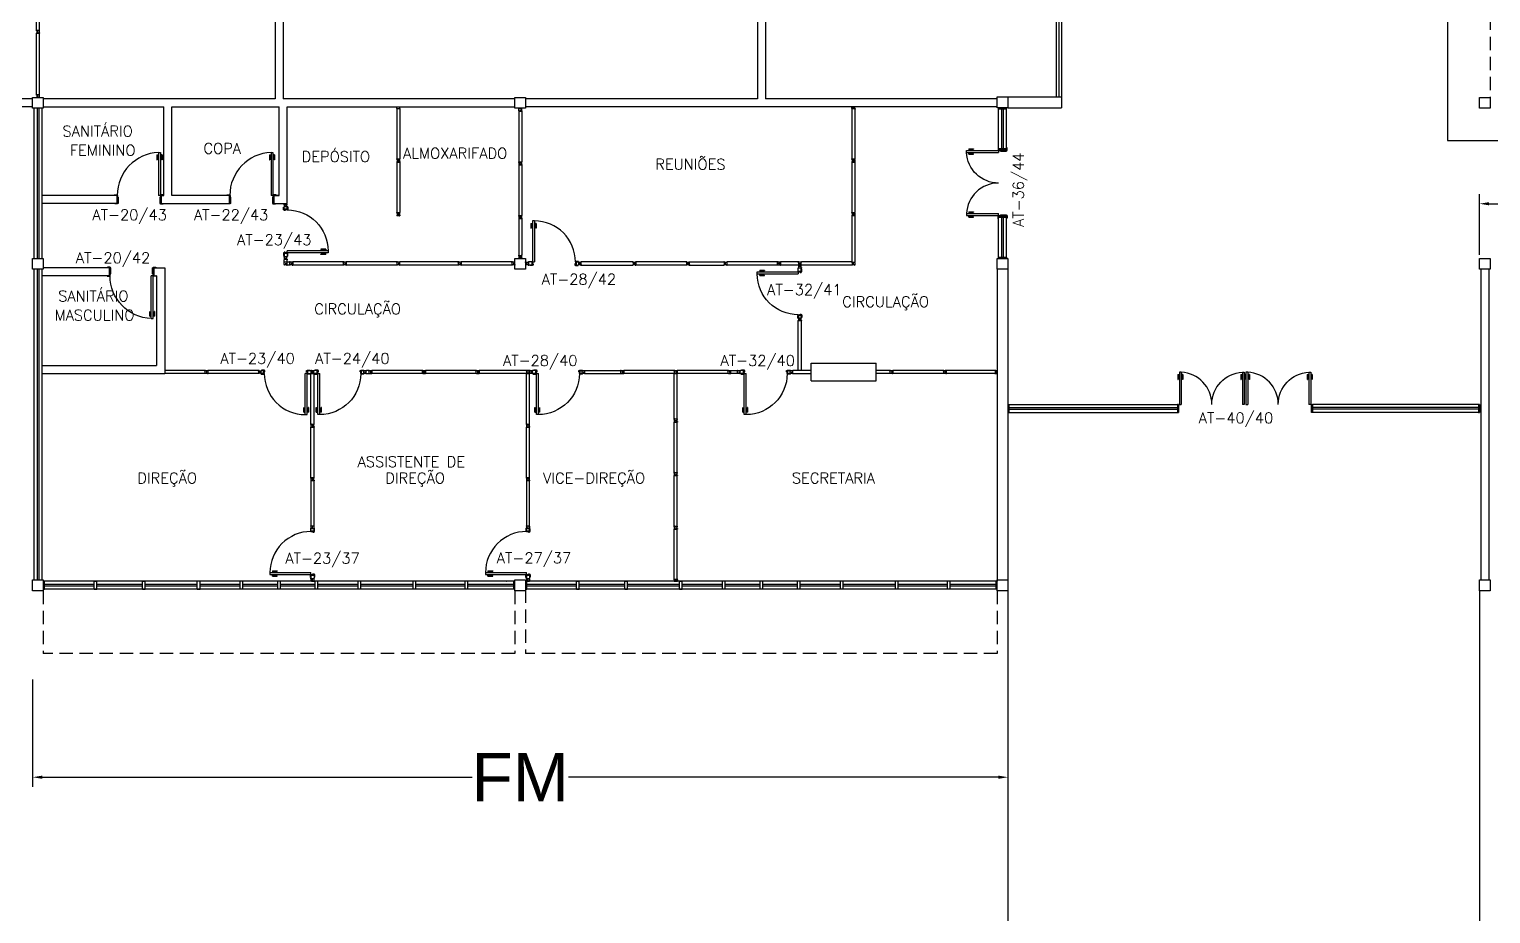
# Model space of a CAD drawing. Header units: millimetres. Extents: x 2069 to 2250, y 1124 to 1284.
# Drawn here: x 2087.49 to 2114.76, y 1157.85 to 1174.36 of the extents above; entities that cross this region are included whole.
import ezdxf

# ---------------------------------------------------------------- set-up
doc = ezdxf.new("R2010")
doc.units = ezdxf.units.MM
doc.linetypes.add('HIDDEN', pattern=[0.375, 0.25, -0.125])
for name, color, linetype in [('ALV', 2, 'Continuous'), ('ar-divisoria', 2, 'Continuous'), ('ar-reboco', 2, 'Continuous'), ('DIV', 2, 'Continuous'), ('DIV2', 2, 'Continuous'), ('ENDEREÇO', 2, 'Continuous'), ('JANELA', 1, 'Continuous'), ('MACANETA', 1, 'Continuous'), ('MARCO', 2, 'Continuous'), ('PAVIMENTO', 1, 'Continuous'), ('PILARES', 3, 'Continuous'), ('PORTA', 2, 'Continuous'), ('PROJ', 1, 'HIDDEN'), ('PROJECOES', 1, 'HIDDEN'), ('TEXTO', 2, 'Continuous')]:
    doc.layers.add(name, color=color, linetype=linetype)
doc.styles.get("Standard").update_dxf_attribs({"font": 'arial.ttf'})
doc.styles.add('UNB-100', font='simplex.shx', dxfattribs={"height": 0.2})
doc.dimstyles.get("Standard").update_dxf_attribs({"dimtxt": 0.18, "dimasz": 0.18, "dimexe": 0.18, "dimexo": 0.0625, "dimgap": 0.09, "dimtad": 0, "dimtih": 1, "dimtoh": 1, "dimdec": 4, "dimzin": 0, "dimdsep": 46, "dimtxsty": 'Standard', "dimcen": 0.09, "dimadec": 0, "dimazin": 0, "dimtfac": 1, "dimtdec": 4, "dimtofl": 0, "dimtmove": 0, "dimatfit": 3, "dimfxl": 1, "dimtolj": 1, "dimtzin": 0, "dimarcsym": 0})

# ---------------------------------------------------------------- blocks, each defined once
blk = doc.blocks.new('DOOR-60')
at = {"layer": 'MACANETA', "color": 1}
for p, q in [((-0.08, -0.555), (-0.08, -0.465)), ((-0.08, -0.465), (-0.075, -0.465)), ((-0.075, -0.555), (-0.075, -0.465)), ((-0.075, -0.535), (-0.053, -0.535)), ((-0.053, -0.528), (-0.05, -0.528)), ((-0.053, -0.563), (-0.053, -0.528)), ((-0.012, -0.528), (-0.015, -0.528)), ((-0.012, -0.563), (-0.012, -0.528)), ((0.01, -0.535), (-0.012, -0.535)), ((0.01, -0.555), (0.01, -0.465)), ((0.015, -0.465), (0.01, -0.465)), ((0.015, -0.555), (0.015, -0.465)), ((-0.08, -0.555), (-0.053, -0.555)), ((-0.053, -0.563), (-0.05, -0.563)), ((-0.012, -0.563), (-0.015, -0.563)), ((0.015, -0.555), (-0.012, -0.555))]:
    blk.add_line(p, q, dxfattribs=at)
at = {"layer": 'PORTA'}
for p, q in [((-0.05, -0.6), (-0.05, 0)), ((-0.015, 0), (-0.05, 0)), ((-0.015, -0.6), (-0.015, 0)), ((-0.05, -0.6), (-0.015, -0.6))]:
    blk.add_line(p, q, dxfattribs=at)
at = {"layer": 'PORTA', "color": 1}
blk.add_arc((-0.02, 0), 0.6, 180, 267.134, dxfattribs=at)
blk = doc.blocks.new('IMTT')
for p, q in [((-0.005, 0), (0.005, 0)), ((0.029, 0.029), (0, 0.029)), ((0, -0.028), (0, 0.029)), ((0.029, -0.028), (0, -0.028))]:
    blk.add_line(p, q)
blk = doc.blocks.new('MTT')
for p, q in [((-0.029, 0.018), (-0.029, 0.029)), ((-0.019, 0.029), (-0.029, 0.029)), ((-0.024, 0.018), (-0.029, 0.018)), ((-0.024, 0.018), (-0.024, -0.019)), ((-0.019, 0.024), (-0.019, 0.029)), ((-0.019, 0.024), (0.018, 0.024)), ((-0.005, 0), (0.005, 0)), ((0, -0.005), (0, 0.005)), ((0.018, 0.024), (0.018, 0.029)), ((0.018, 0.029), (0.029, 0.029)), ((0.024, 0.018), (0.029, 0.018)), ((0.024, 0.018), (0.024, -0.019)), ((0.029, 0.018), (0.029, 0.029)), ((-0.029, -0.019), (-0.024, -0.019)), ((-0.029, -0.019), (-0.029, -0.029)), ((-0.019, -0.029), (-0.029, -0.029)), ((0.018, -0.024), (-0.019, -0.024)), ((-0.019, -0.024), (-0.019, -0.029)), ((0.018, -0.024), (0.018, -0.029)), ((0.018, -0.029), (0.029, -0.029)), ((0.029, -0.019), (0.024, -0.019)), ((0.029, -0.019), (0.029, -0.029))]:
    blk.add_line(p, q)
blk = doc.blocks.new('DIV10')
for p, q in [((-0.0051, 0), (0.0051, 0)), ((0, -0.0051), (0, 0.0051)), ((0.0285, 0.0285), (0.9715, 0.0285)), ((0.0285, -0.0285), (0.0285, 0.0285)), ((0.9715, -0.0285), (0.9715, 0.0285)), ((0.9949, 0), (1.0051, 0)), ((1, -0.0051), (1, 0.0051)), ((0.0285, -0.0285), (0.9715, -0.0285))]:
    blk.add_line(p, q)
blk = doc.blocks.new('porta div')
at = {"layer": 'ar-divisoria'}
for p, q in [((277.851, 262.405), (277.794, 262.405)), ((277.806, 262.415), (277.856, 262.415)), ((277.806, 262.415), (277.806, 262.405)), ((277.851, 262.405), (277.856, 262.405)), ((277.851, 262.405), (277.851, 262.348)), ((277.856, 262.415), (277.856, 262.405)), ((277.856, 262.405), (277.866, 262.405)), ((277.866, 262.405), (277.866, 262.37)), ((277.866, 262.37), (277.876, 262.37)), ((277.876, 262.37), (277.876, 262.348)), ((278.656, 262.37), (278.656, 262.348)), ((278.666, 262.37), (278.656, 262.37)), ((278.676, 262.405), (278.666, 262.405)), ((278.666, 262.405), (278.666, 262.37)), ((278.676, 262.415), (278.676, 262.405)), ((278.726, 262.415), (278.676, 262.415)), ((278.681, 262.405), (278.676, 262.405)), ((278.681, 262.405), (278.681, 262.348)), ((278.681, 262.405), (278.716, 262.405)), ((278.726, 262.415), (278.726, 262.405)), ((278.74, 262.376), (278.75, 262.376)), ((278.74, 262.376), (278.75, 262.376)), ((278.74, 262.376), (278.75, 262.376)), ((278.745, 262.381), (278.745, 262.371)), ((278.745, 262.371), (278.745, 262.381)), ((278.745, 262.381), (278.745, 262.371)), ((277.851, 262.348), (277.794, 262.348)), ((277.816, 262.338), (277.816, 262.348)), ((277.866, 262.338), (277.816, 262.338)), ((277.851, 262.348), (277.866, 262.348)), ((277.866, 262.348), (277.866, 262.338)), ((277.876, 262.348), (277.866, 262.348)), ((278.656, 262.348), (278.666, 262.348)), ((278.681, 262.348), (278.666, 262.348)), ((278.666, 262.348), (278.666, 262.338)), ((278.666, 262.338), (278.716, 262.338)), ((278.681, 262.348), (278.716, 262.348)), ((278.716, 262.338), (278.716, 262.348))]:
    blk.add_line(p, q, dxfattribs=at)
at = {"layer": 'MACANETA'}
for p, q in [((277.836, 263.125), (277.863, 263.125)), ((277.836, 263.125), (277.836, 263.035)), ((277.836, 263.035), (277.841, 263.035)), ((277.841, 263.125), (277.841, 263.035)), ((277.841, 263.105), (277.863, 263.105)), ((277.863, 263.132), (277.863, 263.097)), ((277.863, 263.132), (277.866, 263.132)), ((277.863, 263.097), (277.866, 263.097)), ((277.904, 263.132), (277.901, 263.132)), ((277.904, 263.097), (277.901, 263.097)), ((277.904, 263.132), (277.904, 263.097)), ((277.931, 263.125), (277.904, 263.125)), ((277.926, 263.105), (277.904, 263.105)), ((277.926, 263.125), (277.926, 263.035)), ((277.931, 263.035), (277.926, 263.035)), ((277.931, 263.125), (277.931, 263.035))]:
    blk.add_line(p, q, dxfattribs=at)
at = {"layer": 'PORTA'}
for p, q in [((277.866, 263.17), (277.866, 262.405)), ((277.901, 263.17), (277.866, 263.17)), ((277.901, 263.17), (277.901, 262.405)), ((277.866, 262.405), (277.901, 262.405))]:
    blk.add_line(p, q, dxfattribs=at)
at = {"layer": 'PORTA', "color": 1}
blk.add_arc((277.901, 262.405), 0.765, 360, 90, dxfattribs=at)
at = {"layer": 'ar-divisoria'}
for p in [(277.766, 262.376), (278.745, 262.376)]:
    blk.add_blockref('MTT', p, dxfattribs=at)
blk = doc.blocks.new('DOOR80')
at = {"layer": 'MACANETA', "color": 1}
for p, q in [((-0.015, -0.665), (-0.01, -0.665)), ((-0.015, -0.755), (-0.015, -0.665)), ((-0.015, -0.755), (0.012, -0.755)), ((-0.01, -0.755), (-0.01, -0.665)), ((-0.01, -0.735), (0.012, -0.735)), ((0.012, -0.763), (0.012, -0.728)), ((0.012, -0.728), (0.015, -0.728)), ((0.012, -0.763), (0.015, -0.763)), ((0.053, -0.728), (0.05, -0.728)), ((0.053, -0.763), (0.05, -0.763)), ((0.053, -0.763), (0.053, -0.728)), ((0.075, -0.735), (0.053, -0.735)), ((0.08, -0.755), (0.053, -0.755)), ((0.08, -0.665), (0.075, -0.665)), ((0.075, -0.755), (0.075, -0.665)), ((0.08, -0.755), (0.08, -0.665))]:
    blk.add_line(p, q, dxfattribs=at)
at = {"layer": 'PORTA'}
for p, q in [((0.015, -0.8), (0.015, 0)), ((0.015, 0), (0.05, 0)), ((0.05, -0.8), (0.05, 0)), ((0.05, -0.8), (0.015, -0.8))]:
    blk.add_line(p, q, dxfattribs=at)
at = {"layer": 'PORTA', "color": 1}
blk.add_arc((0.02, 0), 0.8, 272.1491, 0, dxfattribs=at)
blk = doc.blocks.new('*D58')
at = {"layer": 'ALV', "color": 0, "lineweight": -2, "transparency": 16777216}
for p, q in [((2114.553, 1170.144), (2114.553, 1171.28)), ((2114.733, 1171.1), (2121.404, 1171.1)), ((2129.693, 1171.1), (2123.022, 1171.1)), ((2129.873, 1170.119), (2129.873, 1171.28))]:
    blk.add_line(p, q, dxfattribs=at)
at = {"layer": 'ALV', "color": 0, "transparency": 16777216}
for points in [[(2114.733, 1171.13), (2114.733, 1171.07), (2114.553, 1171.1)], [(2129.693, 1171.13), (2129.693, 1171.07), (2129.873, 1171.1)]]:
    blk.add_solid(points, dxfattribs=at)
at = {"layer": 'DEFPOINTS', "color": 0, "transparency": 16777216}
for p in [(2129.873, 1171.1), (2114.553, 1170.081), (2129.873, 1170.056)]:
    blk.add_point(p, dxfattribs=at)
at = {"layer": 'ALV', "color": 0, "transparency": 16777216, "insert": (2122.213, 1171.1), "char_height": 0.2, "attachment_point": 5}
blk.add_mtext('\\A1;{\\H4.5x;FS}', dxfattribs=at)
blk = doc.blocks.new('*D67')
at = {"layer": 'ALV', "color": 0, "lineweight": -2, "transparency": 16777216}
for p, q in [((2087.553, 1162.223), (2087.553, 1160.221)), ((2105.753, 1161.357), (2105.753, 1160.221)), ((2087.733, 1160.401), (2095.755, 1160.401)), ((2105.573, 1160.401), (2097.552, 1160.401))]:
    blk.add_line(p, q, dxfattribs=at)
at = {"layer": 'ALV', "color": 0, "transparency": 16777216}
for points in [[(2087.733, 1160.431), (2087.733, 1160.371), (2087.553, 1160.401)], [(2105.573, 1160.431), (2105.573, 1160.371), (2105.753, 1160.401)]]:
    blk.add_solid(points, dxfattribs=at)
at = {"layer": 'DEFPOINTS', "color": 0, "transparency": 16777216}
for p in [(2087.553, 1162.286), (2105.753, 1161.419), (2087.553, 1160.401)]:
    blk.add_point(p, dxfattribs=at)
at = {"layer": 'ALV', "color": 0, "transparency": 16777216, "insert": (2096.653, 1160.401), "char_height": 0.2, "attachment_point": 5}
blk.add_mtext('\\A1;{\\H4.5x;FM}', dxfattribs=at)
blk = doc.blocks.new('DIV12')
for p, q in [((-0.0051, 0), (0.0051, 0)), ((0, -0.0051), (0, 0.0051)), ((0.0285, 0.0285), (1.1715, 0.0285)), ((0.0285, -0.0285), (0.0285, 0.0285)), ((1.1715, -0.0285), (1.1715, 0.0285)), ((1.1949, 0), (1.2051, 0)), ((1.2, -0.0051), (1.2, 0.0051)), ((0.0285, -0.0285), (1.1715, -0.0285))]:
    blk.add_line(p, q)

msp = doc.modelspace()

# ---------------------------------------------------------------- linework, layer by layer
at = {"layer": 'ALV'}
for p, q in [((2101.07825, 1178.90627), (2101.07825, 1173.05627)), ((2101.22825, 1178.90627), (2101.22825, 1173.05627)), ((2092.07825, 1177.87627), (2092.07825, 1173.05627)), ((2092.22825, 1177.87627), (2092.22825, 1173.05627)), ((2087.55325, 1173.05627), (2084.97825, 1173.05627)), ((2092.07825, 1173.05627), (2087.75325, 1173.05627)), ((2096.55325, 1173.05627), (2092.22825, 1173.05627)), ((2101.07825, 1173.05627), (2096.75325, 1173.05627)), ((2105.55325, 1173.05627), (2101.22825, 1173.05627)), ((2105.75325, 1173.09127), (2106.75325, 1173.09127)), ((2106.75325, 1173.09127), (2106.75325, 1172.89127)), ((2087.55325, 1172.90627), (2078.75325, 1172.90627)), ((2105.55325, 1172.90627), (2096.75325, 1172.90627)), ((2105.75325, 1172.89127), (2106.75325, 1172.89127)), ((2105.57825, 1172.11127), (2105.57825, 1172.10627)), ((2105.57825, 1172.11127), (2105.72825, 1172.11127)), ((2105.57825, 1172.10627), (2105.72825, 1172.10627)), ((2105.72825, 1172.11127), (2105.72825, 1172.10627)), ((2089.12325, 1171.25627), (2089.12325, 1171.10627)), ((2089.93825, 1171.25627), (2090.00325, 1171.25627)), ((2089.95325, 1171.25627), (2089.95325, 1171.10627)), ((2091.22325, 1171.25627), (2091.22325, 1171.10627)), ((2092.03825, 1171.25627), (2092.15325, 1171.25627)), ((2092.05325, 1171.25627), (2092.05325, 1171.10627)), ((2092.15325, 1171.25627), (2092.10325, 1171.25627)), ((2105.72825, 1170.86626), (2105.57825, 1170.86626)), ((2105.57825, 1170.86626), (2105.72825, 1170.86626)), ((2088.98825, 1169.75627), (2088.98825, 1169.90627)), ((2089.80325, 1169.75627), (2089.86825, 1169.75627)), ((2089.81825, 1169.75627), (2089.81825, 1169.90627)), ((2089.81825, 1169.75627), (2089.86825, 1169.75627)), ((2114.57825, 1169.87127), (2114.57825, 1164.08127)), ((2114.72825, 1169.87127), (2114.72825, 1164.08127))]:
    msp.add_line(p, q, dxfattribs=at)
at = {"layer": 'ALV', "color": 2}
for p, q in [((2106.65325, 1178.88127), (2106.65325, 1173.09127)), ((2106.70325, 1178.88127), (2106.70325, 1173.09127)), ((2106.75325, 1178.88127), (2106.75325, 1173.09127)), ((2105.57825, 1172.11127), (2105.72825, 1172.11127)), ((2105.57825, 1172.11127), (2105.57825, 1172.10627)), ((2105.57825, 1172.10627), (2105.72825, 1172.10627)), ((2105.72825, 1172.11127), (2105.72825, 1172.10627)), ((2105.72825, 1170.86626), (2105.57825, 1170.86626)), ((2105.57825, 1170.86626), (2105.72825, 1170.86626)), ((2111.41826, 1167.35627), (2111.43826, 1167.35627)), ((2111.41826, 1167.20627), (2111.41826, 1167.35627)), ((2111.41826, 1167.35627), (2111.41826, 1167.20627)), ((2111.41826, 1167.35627), (2111.43826, 1167.35627)), ((2111.41826, 1167.20627), (2111.41826, 1167.35627)), ((2111.41826, 1167.35627), (2111.41826, 1167.20627)), ((2111.43826, 1167.35627), (2111.43826, 1167.20627)), ((2111.43826, 1167.35627), (2111.43826, 1167.20627)), ((2111.43826, 1167.20627), (2111.41826, 1167.20627)), ((2111.43826, 1167.20627), (2111.41826, 1167.20627)), ((2087.75325, 1164.05627), (2087.75325, 1164.05627)), ((2087.75325, 1164.05627), (2087.75325, 1163.90627)), ((2096.55325, 1163.90627), (2096.55325, 1164.05627)), ((2096.75325, 1164.05627), (2096.75325, 1164.05627)), ((2096.75325, 1164.05627), (2096.75325, 1163.90627)), ((2105.55325, 1163.90627), (2105.55325, 1164.05627))]:
    msp.add_line(p, q, dxfattribs=at)
at = {"layer": 'ar-divisoria'}
for p, q in [((2092.24625, 1170.01327), (2092.24625, 1170.05577)), ((2092.30325, 1170.00327), (2092.30325, 1170.05577)), ((2102.08425, 1167.79477), (2102.08425, 1168.12477)), ((2102.08425, 1168.12477), (2103.29425, 1168.12477)), ((2103.29425, 1167.79477), (2103.29425, 1168.12477)), ((2087.72825, 1167.93127), (2090.01825, 1167.93127)), ((2102.08425, 1167.79477), (2103.29425, 1167.79477))]:
    msp.add_line(p, q, dxfattribs=at)
at = {"layer": 'ar-reboco'}
for p, q in [((2087.75325, 1172.90627), (2090.00325, 1172.90627)), ((2090.00325, 1171.25627), (2090.00325, 1172.90627)), ((2090.15325, 1171.25627), (2090.15325, 1172.90627)), ((2090.15325, 1172.90627), (2092.15325, 1172.90627)), ((2092.15325, 1171.25627), (2092.15325, 1172.90627)), ((2092.30325, 1171.10627), (2092.30325, 1172.90627)), ((2092.30325, 1172.90627), (2096.55325, 1172.90627)), ((2089.95325, 1171.10627), (2089.95325, 1171.25627)), ((2089.95325, 1171.10627), (2089.95325, 1171.25627)), ((2089.95325, 1171.10627), (2091.22325, 1171.10627)), ((2092.05325, 1171.10627), (2092.05325, 1171.25627)), ((2092.05325, 1171.10627), (2092.30325, 1171.10627)), ((2089.81825, 1169.90627), (2090.01825, 1169.90627)), ((2089.81825, 1169.90627), (2089.81825, 1169.75627)), ((2089.81825, 1169.90627), (2089.81825, 1169.75627)), ((2089.81825, 1169.90627), (2089.81825, 1169.75627)), ((2089.86825, 1169.75627), (2089.86825, 1168.08127)), ((2090.01825, 1169.90627), (2090.01825, 1167.93127)), ((2105.55325, 1169.88127), (2105.55325, 1164.05627)), ((2105.75325, 1169.88127), (2105.75325, 1164.05627)), ((2087.72825, 1168.08127), (2089.86825, 1168.08127))]:
    msp.add_line(p, q, dxfattribs=at)
at = {"layer": 'DIV'}
for p, q in [((2095.49563, 1170.01327), (2094.40725, 1170.01327)), ((2095.50563, 1169.95627), (2094.40725, 1169.95627))]:
    msp.add_line(p, q, dxfattribs=at)
at = {"layer": 'DIV2'}
for p, q in [((2087.67175, 1174.28127), (2087.63475, 1174.28127)), ((2087.67175, 1173.08127), (2087.63475, 1173.08127)), ((2096.68175, 1172.88127), (2096.62475, 1172.88127)), ((2102.70485, 1172.90627), (2102.69465, 1172.90627)), ((2102.83925, 1172.87777), (2102.83925, 1172.86339)), ((2102.85125, 1172.87777), (2102.83925, 1172.87777)), ((2102.83925, 1172.86339), (2102.84125, 1172.86339)), ((2102.89825, 1172.87577), (2102.84125, 1172.87577)), ((2102.85125, 1172.88277), (2102.85125, 1172.87777)), ((2102.85125, 1172.88277), (2102.85325, 1172.88277)), ((2102.85325, 1172.88277), (2102.85325, 1172.87777)), ((2102.88625, 1172.87777), (2102.85325, 1172.87777)), ((2102.88625, 1172.88277), (2102.88625, 1172.87777)), ((2102.88625, 1172.88277), (2102.88825, 1172.88277)), ((2102.88825, 1172.88277), (2102.88825, 1172.87777)), ((2102.90025, 1172.87777), (2102.88825, 1172.87777)), ((2102.89825, 1172.86339), (2102.90025, 1172.86339)), ((2102.90025, 1172.87777), (2102.90025, 1172.86339)), ((2094.35025, 1170.87777), (2094.40725, 1170.87777)), ((2094.37365, 1170.90627), (2094.38385, 1170.90627)), ((2094.37875, 1170.91137), (2094.37875, 1170.90117)), ((2096.62475, 1170.82411), (2096.68175, 1170.82411)), ((2096.62475, 1170.82411), (2096.62475, 1170.13827)), ((2096.64815, 1170.85261), (2096.65835, 1170.85261)), ((2096.65325, 1170.85771), (2096.65325, 1170.84751)), ((2096.68175, 1170.82411), (2096.68175, 1170.13827)), ((2102.84125, 1170.87777), (2102.84125, 1170.01327)), ((2102.84125, 1170.87777), (2102.89825, 1170.87777)), ((2102.86465, 1170.90627), (2102.87485, 1170.90627)), ((2102.86975, 1170.91137), (2102.86975, 1170.90117)), ((2102.89825, 1170.87777), (2102.89825, 1170.01327)), ((2092.30325, 1170.01327), (2092.34963, 1170.01327)), ((2094.35025, 1170.01327), (2094.35025, 1169.95627)), ((2095.49563, 1170.01327), (2095.49563, 1169.95627)), ((2096.62475, 1170.08127), (2096.68175, 1170.08127)), ((2096.64815, 1170.10977), (2096.65835, 1170.10977)), ((2096.65325, 1170.11487), (2096.65325, 1170.10467)), ((2098.75325, 1170.01327), (2097.78925, 1170.01327)), ((2099.81025, 1170.01327), (2100.45425, 1170.01327)), ((2101.84125, 1170.01327), (2101.51141, 1170.01327)), ((2101.51141, 1170.01327), (2101.51141, 1169.95627)), ((2102.84125, 1170.01327), (2101.89825, 1170.01327)), ((2092.34963, 1169.95627), (2092.30325, 1169.95627)), ((2094.38385, 1169.98477), (2094.37365, 1169.98477)), ((2094.37875, 1169.98987), (2094.37875, 1169.97967)), ((2095.52923, 1169.98477), (2095.51903, 1169.98477)), ((2095.52413, 1169.98987), (2095.52413, 1169.97967)), ((2097.78925, 1169.95627), (2098.75325, 1169.95627)), ((2099.81025, 1169.95627), (2100.45425, 1169.95627)), ((2101.84125, 1169.95627), (2101.51141, 1169.95627)), ((2102.84125, 1169.95627), (2101.89825, 1169.95627)), ((2101.84125, 1167.98827), (2101.84125, 1168.92027)), ((2101.89825, 1167.98827), (2101.89825, 1168.92027)), ((2090.76925, 1167.98827), (2090.01825, 1167.98827)), ((2090.76925, 1167.93127), (2090.01825, 1167.93127)), ((2093.82725, 1167.98827), (2093.78425, 1167.98827)), ((2093.78425, 1167.93127), (2093.82725, 1167.93127)), ((2097.86325, 1167.98827), (2098.52725, 1167.98827)), ((2097.86325, 1167.93127), (2098.52725, 1167.93127)), ((2099.52725, 1167.08477), (2099.52725, 1167.93127)), ((2099.58425, 1167.08477), (2099.58425, 1167.93127)), ((2100.58425, 1167.98827), (2100.70525, 1167.98827)), ((2100.70525, 1167.93127), (2100.58425, 1167.93127)), ((2102.08425, 1167.98827), (2101.74125, 1167.98827)), ((2101.74125, 1167.93127), (2102.08425, 1167.93127)), ((2103.54975, 1167.98827), (2103.29425, 1167.98827)), ((2103.54975, 1167.93127), (2103.29425, 1167.93127)), ((2103.54975, 1167.98827), (2103.54975, 1167.93127)), ((2103.58335, 1167.95977), (2103.57315, 1167.95977)), ((2103.57825, 1167.96487), (2103.57825, 1167.95467)), ((2105.51037, 1167.99027), (2105.51037, 1167.98827)), ((2105.52475, 1167.99027), (2105.51037, 1167.99027)), ((2105.51037, 1167.93127), (2105.51037, 1167.92927)), ((2105.52475, 1167.92927), (2105.51037, 1167.92927)), ((2105.52275, 1167.93127), (2105.52275, 1167.98827)), ((2105.52475, 1167.97827), (2105.52475, 1167.99027)), ((2105.52975, 1167.97827), (2105.52475, 1167.97827)), ((2105.52975, 1167.97627), (2105.52475, 1167.97627)), ((2105.52475, 1167.94327), (2105.52475, 1167.97627)), ((2105.52975, 1167.94327), (2105.52475, 1167.94327)), ((2105.52975, 1167.94127), (2105.52475, 1167.94127)), ((2105.52475, 1167.92927), (2105.52475, 1167.94127)), ((2105.52975, 1167.97827), (2105.52975, 1167.97627)), ((2105.52975, 1167.94327), (2105.52975, 1167.94127)), ((2105.54815, 1167.95977), (2105.55835, 1167.95977)), ((2105.55325, 1167.95467), (2105.55325, 1167.96487)), ((2099.52725, 1167.08477), (2099.58425, 1167.08477)), ((2099.52725, 1167.08477), (2099.58425, 1167.08477)), ((2099.55065, 1167.05627), (2099.56085, 1167.05627)), ((2099.55065, 1167.05627), (2099.56085, 1167.05627)), ((2099.55575, 1167.05117), (2099.55575, 1167.06137)), ((2099.55575, 1167.05117), (2099.55575, 1167.06137)), ((2092.74825, 1165.93127), (2092.74825, 1165.09227)), ((2092.80525, 1165.09227), (2092.80525, 1165.93127)), ((2096.77025, 1165.93127), (2096.77025, 1165.09227)), ((2096.82725, 1165.09227), (2096.82725, 1165.93127)), ((2099.52725, 1166.08477), (2099.58425, 1166.08477)), ((2099.55065, 1166.05627), (2099.56085, 1166.05627)), ((2099.55575, 1166.05117), (2099.55575, 1166.06137)), ((2099.55065, 1165.05627), (2099.56085, 1165.05627)), ((2099.55575, 1165.05117), (2099.55575, 1165.06137)), ((2096.40485, 1164.05627), (2096.39465, 1164.05627)), ((2096.39465, 1164.05627), (2096.40485, 1164.05627)), ((2096.39975, 1164.06137), (2096.39975, 1164.05117)), ((2096.39975, 1164.05117), (2096.39975, 1164.06137)), ((2099.52525, 1164.09915), (2099.52725, 1164.09915)), ((2099.52525, 1164.08477), (2099.52525, 1164.09915)), ((2099.53725, 1164.08477), (2099.52525, 1164.08477)), ((2099.58425, 1164.08677), (2099.52725, 1164.08677)), ((2099.52725, 1164.08477), (2099.58425, 1164.08477)), ((2099.53725, 1164.07977), (2099.53725, 1164.08477)), ((2099.53725, 1164.07977), (2099.53925, 1164.07977)), ((2099.53925, 1164.07977), (2099.53925, 1164.08477)), ((2099.57225, 1164.08477), (2099.53925, 1164.08477)), ((2099.56085, 1164.05627), (2099.55065, 1164.05627)), ((2099.55065, 1164.05627), (2099.56085, 1164.05627)), ((2099.55575, 1164.06137), (2099.55575, 1164.05117)), ((2099.55575, 1164.05117), (2099.55575, 1164.06137)), ((2099.57225, 1164.07977), (2099.57225, 1164.08477)), ((2099.57225, 1164.07977), (2099.57425, 1164.07977)), ((2099.57425, 1164.07977), (2099.57425, 1164.08477)), ((2099.58625, 1164.08477), (2099.57425, 1164.08477)), ((2099.58425, 1164.09915), (2099.58625, 1164.09915)), ((2099.58625, 1164.08477), (2099.58625, 1164.09915))]:
    msp.add_line(p, q, dxfattribs=at)
at = {"layer": 'JANELA'}
for p, q in [((2087.57825, 1172.88127), (2087.57825, 1170.08127)), ((2087.63825, 1172.88127), (2087.63825, 1170.08127)), ((2087.66825, 1172.88127), (2087.66825, 1170.08127)), ((2087.72825, 1172.88127), (2087.72825, 1170.08127)), ((2105.57825, 1172.13127), (2105.57825, 1172.87127)), ((2105.57825, 1172.13127), (2105.57825, 1172.87127)), ((2105.63825, 1172.13127), (2105.63825, 1172.87127)), ((2105.63825, 1172.13127), (2105.63825, 1172.87127)), ((2105.66825, 1172.13127), (2105.66825, 1172.87127)), ((2105.66825, 1172.13127), (2105.66825, 1172.87127)), ((2105.72825, 1172.13127), (2105.72825, 1172.87127)), ((2105.72825, 1172.13127), (2105.72825, 1172.87127)), ((2105.57825, 1170.10127), (2105.57825, 1170.84626)), ((2105.57825, 1170.10127), (2105.57825, 1170.84626)), ((2105.63825, 1170.10127), (2105.63825, 1170.84626)), ((2105.63825, 1170.10127), (2105.63825, 1170.84626)), ((2105.66825, 1170.10127), (2105.66825, 1170.84626)), ((2105.66825, 1170.10127), (2105.66825, 1170.84626)), ((2105.72825, 1170.10127), (2105.72825, 1170.84626)), ((2105.72825, 1170.10127), (2105.72825, 1170.84626)), ((2087.57825, 1169.88127), (2087.57825, 1164.08127)), ((2087.63825, 1169.88127), (2087.63825, 1164.08127)), ((2087.66825, 1169.88127), (2087.66825, 1164.08127)), ((2087.72825, 1169.88127), (2087.72825, 1164.08127)), ((2105.77325, 1167.35627), (2108.91824, 1167.35627)), ((2105.77325, 1167.29627), (2108.91824, 1167.29627)), ((2114.53325, 1167.35627), (2111.43826, 1167.35627)), ((2114.53325, 1167.29627), (2111.43826, 1167.29627)), ((2105.77325, 1167.26627), (2108.91824, 1167.26627)), ((2105.77325, 1167.20627), (2108.91824, 1167.20627)), ((2114.53325, 1167.26627), (2111.43826, 1167.26627)), ((2114.53325, 1167.20627), (2111.43826, 1167.20627)), ((2096.53325, 1164.05627), (2087.77325, 1164.05627)), ((2105.53325, 1164.05627), (2096.77325, 1164.05627)), ((2088.70183, 1163.99627), (2087.77325, 1163.99627)), ((2088.70183, 1163.96627), (2087.77325, 1163.96627)), ((2096.53325, 1163.90627), (2087.77325, 1163.90627)), ((2089.60325, 1163.99627), (2088.75183, 1163.99627)), ((2089.60325, 1163.96627), (2088.75183, 1163.96627)), ((2090.6272, 1163.99627), (2089.65325, 1163.99627)), ((2090.6272, 1163.96627), (2089.65325, 1163.96627)), ((2091.42825, 1163.99627), (2090.6772, 1163.99627)), ((2091.42825, 1163.96627), (2090.6772, 1163.96627)), ((2092.12825, 1163.99627), (2091.47825, 1163.99627)), ((2092.12825, 1163.96627), (2091.47825, 1163.96627)), ((2092.82825, 1163.99627), (2092.17825, 1163.99627)), ((2092.82825, 1163.96627), (2092.17825, 1163.96627)), ((2093.62945, 1163.99627), (2092.87825, 1163.99627)), ((2093.62945, 1163.96627), (2092.87825, 1163.96627)), ((2094.65325, 1163.99627), (2093.67945, 1163.99627)), ((2094.65325, 1163.96627), (2093.67945, 1163.96627)), ((2095.62401, 1163.99627), (2094.70325, 1163.99627)), ((2095.62401, 1163.96627), (2094.70325, 1163.96627)), ((2096.53325, 1163.99627), (2095.67401, 1163.99627)), ((2096.53325, 1163.96627), (2095.67401, 1163.96627)), ((2097.70183, 1163.99627), (2096.77325, 1163.99627)), ((2097.70183, 1163.96627), (2096.77325, 1163.96627)), ((2105.53325, 1163.90627), (2096.77325, 1163.90627)), ((2098.60325, 1163.99627), (2097.75183, 1163.99627)), ((2098.60325, 1163.96627), (2097.75183, 1163.96627)), ((2099.6272, 1163.99627), (2098.65325, 1163.99627)), ((2099.6272, 1163.96627), (2098.65325, 1163.96627)), ((2100.42825, 1163.99627), (2099.6772, 1163.99627)), ((2100.42825, 1163.96627), (2099.6772, 1163.96627)), ((2101.12825, 1163.99627), (2100.47825, 1163.99627)), ((2101.12825, 1163.96627), (2100.47825, 1163.96627)), ((2101.82825, 1163.99627), (2101.17825, 1163.99627)), ((2101.82825, 1163.96627), (2101.17825, 1163.96627)), ((2102.62945, 1163.99627), (2101.87825, 1163.99627)), ((2102.62945, 1163.96627), (2101.87825, 1163.96627)), ((2103.65325, 1163.99627), (2102.67945, 1163.99627)), ((2103.65325, 1163.96627), (2102.67945, 1163.96627)), ((2104.62401, 1163.99627), (2103.70325, 1163.99627)), ((2104.62401, 1163.96627), (2103.70325, 1163.96627)), ((2105.53325, 1163.99627), (2104.67401, 1163.99627)), ((2105.53325, 1163.96627), (2104.67401, 1163.96627))]:
    msp.add_line(p, q, dxfattribs=at)
at = {"layer": 'JANELA', "color": 3}
for p, q in [((2105.57825, 1172.89127), (2105.57825, 1172.87127)), ((2105.57825, 1172.89127), (2105.57825, 1172.87127)), ((2105.57825, 1172.87127), (2105.72825, 1172.87127)), ((2105.57825, 1172.87127), (2105.72825, 1172.87127)), ((2105.72825, 1172.87127), (2105.72825, 1172.89127)), ((2105.72825, 1172.87127), (2105.72825, 1172.89127)), ((2105.57825, 1172.13127), (2105.72825, 1172.13127)), ((2105.57825, 1172.11127), (2105.57825, 1172.13127)), ((2105.57825, 1172.13127), (2105.72825, 1172.13127)), ((2105.57825, 1172.11127), (2105.57825, 1172.13127)), ((2105.72825, 1172.13127), (2105.72825, 1172.11127)), ((2105.72825, 1172.13127), (2105.72825, 1172.11127)), ((2105.57825, 1170.86626), (2105.57825, 1170.84626)), ((2105.57825, 1170.86626), (2105.57825, 1170.84626)), ((2105.57825, 1170.84626), (2105.72825, 1170.84626)), ((2105.57825, 1170.84626), (2105.72825, 1170.84626)), ((2105.72825, 1170.84626), (2105.72825, 1170.86626)), ((2105.72825, 1170.84626), (2105.72825, 1170.86626)), ((2105.57825, 1170.10127), (2105.72825, 1170.10127)), ((2105.57825, 1170.08127), (2105.57825, 1170.10127)), ((2105.57825, 1170.10127), (2105.72825, 1170.10127)), ((2105.57825, 1170.08127), (2105.57825, 1170.10127)), ((2105.72825, 1170.10127), (2105.72825, 1170.08127)), ((2105.72825, 1170.10127), (2105.72825, 1170.08127)), ((2087.77325, 1164.05627), (2087.75325, 1164.05627)), ((2087.77325, 1163.90627), (2087.77325, 1164.05627)), ((2088.70183, 1163.90627), (2088.70183, 1164.05627)), ((2088.70183, 1164.05627), (2088.75183, 1164.05627)), ((2088.75183, 1163.90627), (2088.75183, 1164.05627)), ((2089.60325, 1163.90627), (2089.60325, 1164.05627)), ((2089.60325, 1164.05627), (2089.65325, 1164.05627)), ((2089.65325, 1163.90627), (2089.65325, 1164.05627)), ((2090.6272, 1163.90627), (2090.6272, 1164.05627)), ((2090.6772, 1163.90627), (2090.6772, 1164.05627)), ((2091.42825, 1163.90627), (2091.42825, 1164.05627)), ((2091.47825, 1164.05627), (2091.42825, 1164.05627)), ((2091.47825, 1163.90627), (2091.47825, 1164.05627)), ((2092.17825, 1164.05627), (2092.12825, 1164.05627)), ((2092.12825, 1163.90627), (2092.12825, 1164.05627)), ((2092.17825, 1163.90627), (2092.17825, 1164.05627)), ((2092.82825, 1163.90627), (2092.82825, 1164.05627)), ((2092.87825, 1164.05627), (2092.82825, 1164.05627)), ((2092.87825, 1163.90627), (2092.87825, 1164.05627)), ((2093.62945, 1163.90627), (2093.62945, 1164.05627)), ((2093.67945, 1163.90627), (2093.67945, 1164.05627)), ((2094.70325, 1164.05627), (2094.65325, 1164.05627)), ((2094.65325, 1163.90627), (2094.65325, 1164.05627)), ((2094.70325, 1163.90627), (2094.70325, 1164.05627)), ((2095.67401, 1164.05627), (2095.62401, 1164.05627)), ((2095.62401, 1163.90627), (2095.62401, 1164.05627)), ((2095.67401, 1163.90627), (2095.67401, 1164.05627)), ((2096.53325, 1164.05627), (2096.55325, 1164.05627)), ((2096.53325, 1163.90627), (2096.53325, 1164.05627)), ((2096.77325, 1164.05627), (2096.75325, 1164.05627)), ((2096.77325, 1163.90627), (2096.77325, 1164.05627)), ((2097.70183, 1163.90627), (2097.70183, 1164.05627)), ((2097.70183, 1164.05627), (2097.75183, 1164.05627)), ((2097.75183, 1163.90627), (2097.75183, 1164.05627)), ((2098.60325, 1163.90627), (2098.60325, 1164.05627)), ((2098.60325, 1164.05627), (2098.65325, 1164.05627)), ((2098.65325, 1163.90627), (2098.65325, 1164.05627)), ((2099.6272, 1164.05627), (2099.6772, 1164.05627)), ((2099.6272, 1163.90627), (2099.6272, 1164.05627)), ((2099.6772, 1163.90627), (2099.6772, 1164.05627)), ((2100.42825, 1163.90627), (2100.42825, 1164.05627)), ((2100.47825, 1164.05627), (2100.42825, 1164.05627)), ((2100.47825, 1163.90627), (2100.47825, 1164.05627)), ((2101.12825, 1163.90627), (2101.12825, 1164.05627)), ((2101.17825, 1164.05627), (2101.12825, 1164.05627)), ((2101.17825, 1163.90627), (2101.17825, 1164.05627)), ((2101.82825, 1163.90627), (2101.82825, 1164.05627)), ((2101.87825, 1164.05627), (2101.82825, 1164.05627)), ((2101.87825, 1163.90627), (2101.87825, 1164.05627)), ((2102.62945, 1163.90627), (2102.62945, 1164.05627)), ((2102.67945, 1163.90627), (2102.67945, 1164.05627)), ((2103.65325, 1163.90627), (2103.65325, 1164.05627)), ((2103.70325, 1164.05627), (2103.65325, 1164.05627)), ((2103.70325, 1163.90627), (2103.70325, 1164.05627)), ((2104.67401, 1164.05627), (2104.62401, 1164.05627)), ((2104.62401, 1163.90627), (2104.62401, 1164.05627)), ((2104.67401, 1163.90627), (2104.67401, 1164.05627)), ((2105.53325, 1164.05627), (2105.55325, 1164.05627)), ((2105.53325, 1163.90627), (2105.53325, 1164.05627)), ((2087.75325, 1163.90627), (2087.77325, 1163.90627)), ((2088.70183, 1163.90627), (2088.75183, 1163.90627)), ((2089.60325, 1163.90627), (2089.65325, 1163.90627)), ((2090.6272, 1163.90627), (2090.6772, 1163.90627)), ((2091.47825, 1163.90627), (2091.42825, 1163.90627)), ((2092.17825, 1163.90627), (2092.12825, 1163.90627)), ((2092.87825, 1163.90627), (2092.82825, 1163.90627)), ((2093.67945, 1163.90627), (2093.62945, 1163.90627)), ((2094.70325, 1163.90627), (2094.65325, 1163.90627)), ((2095.67401, 1163.90627), (2095.62401, 1163.90627)), ((2096.55325, 1163.90627), (2096.53325, 1163.90627)), ((2096.75325, 1163.90627), (2096.77325, 1163.90627)), ((2097.70183, 1163.90627), (2097.75183, 1163.90627)), ((2098.60325, 1163.90627), (2098.65325, 1163.90627)), ((2099.6272, 1163.90627), (2099.6772, 1163.90627)), ((2100.47825, 1163.90627), (2100.42825, 1163.90627)), ((2101.17825, 1163.90627), (2101.12825, 1163.90627)), ((2101.87825, 1163.90627), (2101.82825, 1163.90627)), ((2102.67945, 1163.90627), (2102.62945, 1163.90627)), ((2103.70325, 1163.90627), (2103.65325, 1163.90627)), ((2104.67401, 1163.90627), (2104.62401, 1163.90627)), ((2105.55325, 1163.90627), (2105.53325, 1163.90627))]:
    msp.add_line(p, q, dxfattribs=at)
at = {"layer": 'JANELA', "color": 2}
for p, q in [((2105.75325, 1167.35627), (2105.75325, 1167.20627)), ((2105.75325, 1167.35627), (2105.77325, 1167.35627)), ((2105.77325, 1167.35627), (2105.77325, 1167.20627)), ((2108.93824, 1167.35627), (2108.91824, 1167.35627)), ((2108.91824, 1167.35627), (2108.91824, 1167.20627)), ((2108.93824, 1167.35627), (2108.93824, 1167.20627)), ((2108.93824, 1167.20627), (2108.93824, 1167.35627)), ((2114.55325, 1167.35627), (2114.53325, 1167.35627)), ((2114.53325, 1167.35627), (2114.53325, 1167.20627)), ((2114.55325, 1167.35627), (2114.55325, 1167.20627)), ((2105.77325, 1167.20627), (2105.75325, 1167.20627)), ((2108.91824, 1167.20627), (2108.93824, 1167.20627)), ((2114.53325, 1167.20627), (2114.55325, 1167.20627))]:
    msp.add_line(p, q, dxfattribs=at)
at = {"layer": 'MARCO'}
for p, q in [((2105.57825, 1172.15127), (2105.56825, 1172.15127)), ((2105.56825, 1172.15127), (2105.56825, 1172.10127)), ((2105.57825, 1172.15127), (2105.56825, 1172.15127)), ((2105.56825, 1172.15127), (2105.56825, 1172.10127)), ((2105.56825, 1172.10127), (2105.57825, 1172.10127)), ((2105.56825, 1172.10127), (2105.57825, 1172.10127)), ((2105.57825, 1172.10627), (2105.57825, 1172.10127)), ((2105.57825, 1172.10627), (2105.57825, 1172.10127)), ((2105.57825, 1172.10127), (2105.57825, 1172.09127)), ((2105.57825, 1172.10127), (2105.57825, 1172.09127)), ((2105.57825, 1172.09127), (2105.61325, 1172.09127)), ((2105.57825, 1172.09127), (2105.61325, 1172.09127)), ((2105.61325, 1172.09127), (2105.61325, 1172.08127)), ((2105.61325, 1172.09127), (2105.61325, 1172.08127)), ((2105.61325, 1172.08127), (2105.72825, 1172.08127)), ((2105.61325, 1172.08127), (2105.72825, 1172.08127)), ((2105.73825, 1172.14127), (2105.72825, 1172.14127)), ((2105.73825, 1172.14127), (2105.72825, 1172.14127)), ((2105.72825, 1172.10627), (2105.72825, 1172.09127)), ((2105.72825, 1172.10627), (2105.72825, 1172.09127)), ((2105.72825, 1172.08127), (2105.72825, 1172.09127)), ((2105.72825, 1172.09127), (2105.73825, 1172.09127)), ((2105.72825, 1172.08127), (2105.72825, 1172.09127)), ((2105.72825, 1172.09127), (2105.73825, 1172.09127)), ((2105.73825, 1172.09127), (2105.73825, 1172.14127)), ((2105.73825, 1172.09127), (2105.73825, 1172.14127)), ((2089.07825, 1171.25627), (2089.07825, 1171.26627)), ((2089.07825, 1171.26627), (2089.12825, 1171.26627)), ((2089.08825, 1171.09627), (2089.08825, 1171.10627)), ((2089.13825, 1171.09627), (2089.08825, 1171.09627)), ((2089.12325, 1171.25627), (2089.12825, 1171.25627)), ((2089.12325, 1171.10627), (2089.13825, 1171.10627)), ((2089.12825, 1171.26627), (2089.12825, 1171.25627)), ((2089.12825, 1171.25627), (2089.13825, 1171.25627)), ((2089.13825, 1171.25627), (2089.13825, 1171.22127)), ((2089.13825, 1171.22127), (2089.14825, 1171.22127)), ((2089.14825, 1171.10627), (2089.13825, 1171.10627)), ((2089.13825, 1171.10627), (2089.13825, 1171.09627)), ((2089.14825, 1171.22127), (2089.14825, 1171.10627)), ((2089.93825, 1171.22127), (2089.92825, 1171.22127)), ((2089.92825, 1171.22127), (2089.92825, 1171.10627)), ((2089.92825, 1171.10627), (2089.93825, 1171.10627)), ((2089.93825, 1171.25627), (2089.93825, 1171.22127)), ((2089.93825, 1171.10627), (2089.93825, 1171.09627)), ((2089.95325, 1171.10627), (2089.93825, 1171.10627)), ((2089.93825, 1171.09627), (2089.98825, 1171.09627)), ((2089.99825, 1171.26627), (2089.94825, 1171.26627)), ((2089.94825, 1171.26627), (2089.94825, 1171.25627)), ((2089.99825, 1171.25627), (2089.98825, 1171.25627)), ((2089.98825, 1171.09627), (2089.98825, 1171.10627)), ((2089.99825, 1171.25627), (2089.99825, 1171.26627)), ((2090.00325, 1171.25627), (2089.99825, 1171.25627)), ((2091.17825, 1171.25627), (2091.17825, 1171.26627)), ((2091.17825, 1171.26627), (2091.22825, 1171.26627)), ((2091.18825, 1171.09627), (2091.18825, 1171.10627)), ((2091.23825, 1171.09627), (2091.18825, 1171.09627)), ((2091.22325, 1171.25627), (2091.22825, 1171.25627)), ((2091.22325, 1171.10627), (2091.23825, 1171.10627)), ((2091.22825, 1171.26627), (2091.22825, 1171.25627)), ((2091.22825, 1171.25627), (2091.23825, 1171.25627)), ((2091.23825, 1171.25627), (2091.23825, 1171.22127)), ((2091.23825, 1171.22127), (2091.24825, 1171.22127)), ((2091.24825, 1171.10627), (2091.23825, 1171.10627)), ((2091.23825, 1171.10627), (2091.23825, 1171.09627)), ((2091.24825, 1171.22127), (2091.24825, 1171.10627)), ((2092.03825, 1171.22127), (2092.02825, 1171.22127)), ((2092.02825, 1171.22127), (2092.02825, 1171.10627)), ((2092.02825, 1171.10627), (2092.03825, 1171.10627)), ((2092.03825, 1171.25627), (2092.03825, 1171.22127)), ((2092.03825, 1171.10627), (2092.03825, 1171.09627)), ((2092.05325, 1171.10627), (2092.03825, 1171.10627)), ((2092.03825, 1171.09627), (2092.08825, 1171.09627)), ((2092.09825, 1171.26627), (2092.04825, 1171.26627)), ((2092.04825, 1171.26627), (2092.04825, 1171.25627)), ((2092.09825, 1171.25627), (2092.08825, 1171.25627)), ((2092.08825, 1171.09627), (2092.08825, 1171.10627)), ((2092.09825, 1171.25627), (2092.09825, 1171.26627)), ((2092.10325, 1171.25627), (2092.09825, 1171.25627)), ((2105.56825, 1170.87126), (2105.57825, 1170.87126)), ((2105.56825, 1170.82126), (2105.56825, 1170.87126)), ((2105.56825, 1170.87126), (2105.57825, 1170.87126)), ((2105.56825, 1170.82126), (2105.56825, 1170.87126)), ((2105.57825, 1170.82126), (2105.56825, 1170.82126)), ((2105.57825, 1170.82126), (2105.56825, 1170.82126)), ((2105.57825, 1170.88126), (2105.61325, 1170.88126)), ((2105.57825, 1170.87126), (2105.57825, 1170.88126)), ((2105.57825, 1170.88126), (2105.61325, 1170.88126)), ((2105.57825, 1170.87126), (2105.57825, 1170.88126)), ((2105.57825, 1170.86626), (2105.57825, 1170.87126)), ((2105.57825, 1170.86626), (2105.57825, 1170.87126)), ((2105.61325, 1170.89126), (2105.72825, 1170.89126)), ((2105.61325, 1170.88126), (2105.61325, 1170.89126)), ((2105.61325, 1170.89126), (2105.72825, 1170.89126)), ((2105.61325, 1170.88126), (2105.61325, 1170.89126)), ((2105.72825, 1170.89126), (2105.72825, 1170.88126)), ((2105.72825, 1170.89126), (2105.72825, 1170.88126)), ((2105.72825, 1170.86626), (2105.72825, 1170.88126)), ((2105.72825, 1170.88126), (2105.73825, 1170.88126)), ((2105.72825, 1170.86626), (2105.72825, 1170.88126)), ((2105.72825, 1170.88126), (2105.73825, 1170.88126)), ((2105.73825, 1170.83126), (2105.72825, 1170.83126)), ((2105.73825, 1170.83126), (2105.72825, 1170.83126)), ((2105.73825, 1170.88126), (2105.73825, 1170.83126)), ((2105.73825, 1170.88126), (2105.73825, 1170.83126)), ((2088.94325, 1169.75627), (2088.94325, 1169.74627)), ((2088.94325, 1169.74627), (2088.99325, 1169.74627)), ((2089.00325, 1169.91627), (2088.95325, 1169.91627)), ((2088.95325, 1169.91627), (2088.95325, 1169.90627)), ((2088.98825, 1169.90627), (2089.00325, 1169.90627)), ((2088.98825, 1169.75627), (2088.99325, 1169.75627)), ((2088.99325, 1169.74627), (2088.99325, 1169.75627)), ((2088.99325, 1169.75627), (2089.00325, 1169.75627)), ((2089.00325, 1169.90627), (2089.00325, 1169.91627)), ((2089.01325, 1169.90627), (2089.00325, 1169.90627)), ((2089.00325, 1169.75627), (2089.00325, 1169.79127)), ((2089.00325, 1169.79127), (2089.01325, 1169.79127)), ((2089.01325, 1169.79127), (2089.01325, 1169.90627)), ((2089.79325, 1169.79127), (2089.79325, 1169.90627)), ((2089.79325, 1169.90627), (2089.80325, 1169.90627)), ((2089.80325, 1169.79127), (2089.79325, 1169.79127)), ((2089.80325, 1169.90627), (2089.80325, 1169.91627)), ((2089.80325, 1169.91627), (2089.85325, 1169.91627)), ((2089.81825, 1169.90627), (2089.80325, 1169.90627)), ((2089.80325, 1169.75627), (2089.80325, 1169.79127)), ((2089.81325, 1169.74627), (2089.81325, 1169.75627)), ((2089.86325, 1169.74627), (2089.81325, 1169.74627)), ((2089.85325, 1169.91627), (2089.85325, 1169.90627)), ((2089.86325, 1169.75627), (2089.85325, 1169.75627)), ((2089.86325, 1169.75627), (2089.86325, 1169.74627)), ((2089.86825, 1169.75627), (2089.86325, 1169.75627))]:
    msp.add_line(p, q, dxfattribs=at)
at = {"layer": 'PAVIMENTO'}
for p, q in [((2113.95325, 1199.89127), (2113.95325, 1172.28127)), ((2113.95325, 1172.28127), (2138.01325, 1172.28127)), ((2105.75325, 1163.88127), (2105.75325, 1124.90627)), ((2114.55325, 1163.88127), (2114.55325, 1145.90627))]:
    msp.add_line(p, q, dxfattribs=at)
at = {"layer": 'PILARES'}
for p, q in [((2087.55325, 1172.88127), (2087.55325, 1173.08127)), ((2087.55325, 1173.08127), (2087.75325, 1173.08127)), ((2087.75325, 1173.08127), (2087.75325, 1172.88127)), ((2096.55325, 1172.88127), (2096.55325, 1173.08127)), ((2096.55325, 1173.08127), (2096.75325, 1173.08127)), ((2096.75325, 1173.08127), (2096.75325, 1172.88127)), ((2105.55325, 1173.09127), (2105.75325, 1173.09127)), ((2105.55325, 1172.89127), (2105.55325, 1173.09127)), ((2105.75325, 1173.09127), (2105.75325, 1172.89127)), ((2087.75325, 1172.88127), (2087.55325, 1172.88127)), ((2096.75325, 1172.88127), (2096.55325, 1172.88127)), ((2105.75325, 1172.89127), (2105.55325, 1172.89127)), ((2087.55325, 1170.08127), (2087.75325, 1170.08127)), ((2087.55325, 1169.88127), (2087.55325, 1170.08127)), ((2087.75325, 1170.08127), (2087.75325, 1169.88127)), ((2096.55325, 1170.08127), (2096.75325, 1170.08127)), ((2096.55325, 1169.88127), (2096.55325, 1170.08127)), ((2096.75325, 1170.08127), (2096.75325, 1169.88127)), ((2105.55325, 1170.08127), (2105.75325, 1170.08127)), ((2105.55325, 1169.88127), (2105.55325, 1170.08127)), ((2105.75325, 1170.08127), (2105.75325, 1169.88127)), ((2114.55325, 1169.88127), (2114.55325, 1170.08127)), ((2114.55325, 1170.08127), (2114.75325, 1170.08127)), ((2114.75325, 1170.08127), (2114.75325, 1169.88127)), ((2087.75325, 1169.88127), (2087.55325, 1169.88127)), ((2096.75325, 1169.88127), (2096.55325, 1169.88127)), ((2105.75325, 1169.88127), (2105.55325, 1169.88127)), ((2114.75325, 1169.88127), (2114.55325, 1169.88127)), ((2087.55325, 1164.08127), (2087.75325, 1164.08127)), ((2087.55325, 1163.88127), (2087.55325, 1164.08127)), ((2087.75325, 1164.08127), (2087.75325, 1163.88127)), ((2096.55325, 1164.08127), (2096.75325, 1164.08127)), ((2096.55325, 1163.88127), (2096.55325, 1164.08127)), ((2096.75325, 1164.08127), (2096.75325, 1163.88127)), ((2105.55325, 1164.08127), (2105.75325, 1164.08127)), ((2105.55325, 1163.88127), (2105.55325, 1164.08127)), ((2105.75325, 1164.08127), (2105.75325, 1163.88127)), ((2114.55325, 1164.08127), (2114.75325, 1164.08127)), ((2114.55325, 1163.88127), (2114.55325, 1164.08127)), ((2114.75325, 1164.08127), (2114.75325, 1163.88127)), ((2087.75325, 1163.88127), (2087.55325, 1163.88127)), ((2096.75325, 1163.88127), (2096.55325, 1163.88127)), ((2105.75325, 1163.88127), (2105.55325, 1163.88127)), ((2114.75325, 1163.88127), (2114.55325, 1163.88127))]:
    msp.add_line(p, q, dxfattribs=at)
for points in [[(2087.55325, 1173.08127), (2087.75325, 1173.08127), (2087.75325, 1172.88127), (2087.55325, 1172.88127)], [(2096.55325, 1173.08127), (2096.75325, 1173.08127), (2096.75325, 1172.88127), (2096.55325, 1172.88127)], [(2114.55325, 1173.08127), (2114.75325, 1173.08127), (2114.75325, 1172.88127), (2114.55325, 1172.88127)], [(2105.55325, 1170.08127), (2105.75325, 1170.08127), (2105.75325, 1169.88127), (2105.55325, 1169.88127)]]:
    msp.add_lwpolyline(points, close=True, dxfattribs=at)
at = {"layer": 'PORTA'}
for p, q in [((2089.12325, 1171.25627), (2087.72825, 1171.25627)), ((2089.12325, 1171.10627), (2087.72825, 1171.10627)), ((2091.22325, 1171.25627), (2090.15325, 1171.25627)), ((2088.98825, 1169.75627), (2087.72825, 1169.75627)), ((2088.98825, 1169.90627), (2087.75325, 1169.90627))]:
    msp.add_line(p, q, dxfattribs=at)
at = {"layer": 'PROJ'}
msp.add_line((2114.75325, 1199.71627), (2114.75325, 1173.08127), dxfattribs=at)
at = {"layer": 'PROJ', "linetype": 'HIDDEN'}
msp.add_line((2087.75325, 1163.88127), (2087.75325, 1162.70627), dxfattribs=at)
at = {"layer": 'PROJECOES', "linetype": 'HIDDEN'}
for p, q in [((2087.75325, 1163.88127), (2087.75325, 1162.70627)), ((2096.55325, 1163.88127), (2096.55325, 1162.70627)), ((2096.75325, 1163.90627), (2096.75325, 1162.70627)), ((2105.55325, 1163.88127), (2105.55325, 1162.70627)), ((2096.55325, 1162.70627), (2087.75325, 1162.70627)), ((2105.55325, 1162.70627), (2096.75325, 1162.70627))]:
    msp.add_line(p, q, dxfattribs=at)

# ---------------------------------------------------------------- block references
at = {"layer": 'DIV2', "xscale": -1}
for name, p, rotation in [('DIV12', (2087.65325, 1174.30977), 270), ('DIV12', (2087.65325, 1173.10977), 270), ('MTT', (2101.48291, 1169.98477), 180), ('MTT', (2101.86975, 1169.98477), 270), ('porta div', (2364.24596, 1447.69356), 90), ('DIV10', (2092.77675, 1166.95977), 270), ('MTT', (2093.85575, 1167.95977), 180), ('MTT', (2094.85575, 1167.95977), 180), ('MTT', (2095.85575, 1167.95977), 180), ('MTT', (2096.79875, 1167.95977), 180), ('DIV10', (2096.79875, 1166.95977), 270), ('MTT', (2098.55575, 1167.95977), 180), ('MTT', (2099.55575, 1167.95977), 180), ('MTT', (2100.55575, 1167.95977), 180), ('MTT', (2099.55575, 1167.05627), 180), ('DIV10', (2099.55575, 1166.05627), 270), ('MTT', (2092.77675, 1166.95977), 180), ('DIV10', (2092.77675, 1165.95977), 270), ('MTT', (2096.79875, 1166.95977), 180), ('DIV10', (2096.79875, 1165.95977), 270), ('MTT', (2092.77675, 1165.95977), 180), ('MTT', (2096.79875, 1165.95977), 180), ('MTT', (2099.55575, 1166.05627), 180), ('DIV10', (2099.55575, 1165.05627), 270), ('MTT', (2099.55575, 1165.05627), 180), ('DIV10', (2099.55575, 1164.05627), 270), ('IMTT', (2099.55575, 1164.05627), 270)]:
    msp.add_blockref(name, p, dxfattribs=dict(at, rotation=rotation))
for name, p in [('MTT', (2087.65325, 1174.30977)), ('MTT', (2087.65325, 1173.10977)), ('DIV10', (2101.48275, 1169.98477))]:
    msp.add_blockref(name, p, dxfattribs=at)
at = {"layer": 'DIV2'}
for name, p, rotation in [('DIV10', (2094.37875, 1172.90627), 270), ('IMTT', (2094.37875, 1172.90627), 270), ('MTT', (2096.65325, 1172.85277), 270), ('DIV10', (2096.65325, 1172.85261), 270), ('DIV10', (2102.86975, 1172.90627), 270), ('IMTT', (2102.86975, 1172.90627), 270), ('DIV10', (2094.37875, 1171.90627), 270), ('DIV10', (2096.65325, 1171.85261), 270), ('DIV10', (2102.86975, 1171.90627), 270), ('MTT', (2092.27475, 1169.98477), 270), ('MTT', (2092.37813, 1169.98477), 270), ('DIV10', (2093.37813, 1169.98477), 180), ('MTT', (2093.37813, 1169.98477), 270), ('DIV10', (2094.37875, 1169.98477), 180), ('MTT', (2094.37875, 1169.98477), 270), ('MTT', (2095.52413, 1169.98477), 270), ('DIV10', (2096.52475, 1169.98477), 180), ('MTT', (2096.52475, 1169.98477), 270), ('DIV10', (2099.78175, 1169.98477), 180), ('MTT', (2090.79775, 1167.95977), 270), ('DIV10', (2091.79775, 1167.95977), 180), ('DIV10', (2094.85575, 1167.95977), 180), ('DIV10', (2095.85575, 1167.95977), 180), ('DIV10', (2096.85575, 1167.95977), 180), ('DIV10', (2099.55575, 1167.95977), 180), ('DIV10', (2100.55575, 1167.95977), 180), ('MTT', (2103.57825, 1167.95977), 270), ('DIV10', (2104.57825, 1167.95977), 180), ('DIV10', (2105.55325, 1167.95977), 180), ('MTT', (2104.57825, 1167.95977), 270), ('IMTT', (2105.55325, 1167.95977), 180)]:
    msp.add_blockref(name, p, dxfattribs=dict(at, rotation=rotation))
for p in [(2094.37875, 1171.90627), (2102.86975, 1171.90627), (2096.65325, 1171.85261), (2094.37875, 1170.90627), (2096.65325, 1170.85261), (2102.86975, 1170.90627), (2096.65325, 1170.10977), (2098.78175, 1169.98477), (2099.78175, 1169.98477), (2100.48275, 1169.98477), (2102.86975, 1169.98477)]:
    msp.add_blockref('MTT', p, dxfattribs=at)
at = {"layer": 'PORTA'}
for name, p, rotation in [('DOOR80', (2089.95325, 1171.25627), 180.0000000051447), ('DOOR80', (2092.05325, 1171.25627), 180.0000000051447), ('DOOR-60', (2105.57825, 1170.86626), 270.0000000025723), ('DOOR-60', (2105.57825, 1170.86626), 270.0000000025723), ('porta div', (2370.54254, 1430.33598), 180), ('DOOR-60', (2108.93824, 1167.35627), 180.0000000025723), ('DOOR-60', (2110.17825, 1167.35627), 180.0000000025723), ('porta div', (2355.15296, 886.31898), 90), ('porta div', (2359.17496, 886.31898), 90)]:
    msp.add_blockref(name, p, dxfattribs=dict(at, rotation=rotation))
at = {"layer": 'PORTA', "xscale": -1}
for name, p, rotation in [('DOOR-60', (2105.57825, 1172.10627), 269.9999999974277), ('DOOR-60', (2105.57825, 1172.10627), 269.9999999974277), ('porta div', (1829.89854, 892.31848), 270), ('DOOR80', (2089.81825, 1169.75627), 359.9999999948553), ('porta div', (1815.01096, 1430.33598), 180), ('porta div', (1819.08996, 1430.33598), 180), ('porta div', (1822.96796, 1430.33598), 180), ('DOOR-60', (2110.17825, 1167.35627), 179.9999999974277), ('DOOR-60', (2111.41826, 1167.35627), 179.9999999974277)]:
    msp.add_blockref(name, p, dxfattribs=dict(at, rotation=rotation))
at = {"layer": 'PORTA'}
msp.add_blockref('porta div', (1819.01596, 907.60856), dxfattribs=at)

# ---------------------------------------------------------------- texts
at = {"layer": 'ENDEREÇO', "style": 'UNB-100'}
msp.add_text('AT-36/44', height=0.2, rotation=90, dxfattribs=at).set_placement((2106.04769, 1170.66603))
for s, p in [('AT-20/43', (2088.67049, 1170.79304)), ('AT-22/43', (2090.56377, 1170.79304)), ('AT-23/43', (2091.36876, 1170.32895)), ('AT-20/42', (2088.36067, 1169.99083)), ('AT-28/42', (2097.05303, 1169.59008)), ('AT-32/41', (2101.26099, 1169.39692)), ('AT-23/40', (2091.05738, 1168.11328)), ('AT-24/40', (2092.82639, 1168.11328)), ('AT-28/40', (2096.33185, 1168.07464)), ('AT-32/40', (2100.39031, 1168.07464)), ('AT-40/40', (2109.31431, 1167.00441)), ('AT-23/37', (2092.26985, 1164.38539)), ('AT-27/37', (2096.21586, 1164.39153))]:
    msp.add_text(s, height=0.2, dxfattribs=at).set_placement(p)
at = {"layer": 'TEXTO', "style": 'UNB-100'}
for s, p in [('SANITÁRIO', (2088.11062, 1172.35373)), ('FEMININO', (2088.24805, 1171.99685)), ('COPA', (2090.74156, 1172.03181)), ('DEPÓSITO', (2092.5733, 1171.87867)), ('ALMOXARIFADO', (2094.46489, 1171.94167)), ('REUNIÕES', (2099.17192, 1171.73665)), ('SANITÁRIO', (2088.03118, 1169.27793)), ('CIRCULAÇÃO', (2092.80814, 1169.03854)), ('CIRCULAÇÃO', (2102.66052, 1169.17122)), ('MASCULINO', (2087.96246, 1168.92105)), ('ASSISTENTE DE', (2093.61676, 1166.18727)), ('DIREÇÃO', (2089.50666, 1165.88201)), ('DIREÇÃO', (2094.13305, 1165.88201)), ('VICE-DIREÇÃO', (2097.08056, 1165.88201)), ('SECRETARIA', (2101.72254, 1165.88201))]:
    msp.add_text(s, height=0.2, dxfattribs=at).set_placement(p)

# ---------------------------------------------------------------- dimensions: what is measured, and where the dimension line sits
at = {"layer": 'ALV'}
dim = msp.add_linear_dim(base=(2129.87325, 1171.09952), p1=(2114.55325, 1170.08127), p2=(2129.87325, 1170.05627), text='{\\H4.5x;FS}', dimstyle='Standard', override={"dimtxt": 0.2, "dimtix": 1}, dxfattribs=at)
dim.commit()
dim.dimension.update_dxf_attribs({"geometry": '*D58', "text_midpoint": (2122.21325, 1171.09952)})
dim = msp.add_linear_dim(base=(2087.55325, 1160.40092), p1=(2105.75325, 1161.41918), p2=(2087.55325, 1162.28591), angle=180, text='{\\H4.5x;FM}', dimstyle='Standard', override={"dimtxt": 0.2, "dimtix": 1}, dxfattribs=at)
dim.commit()
dim.dimension.update_dxf_attribs({"geometry": '*D67', "text_midpoint": (2096.65325, 1160.40092)})

doc.saveas('drawing.dxf')
